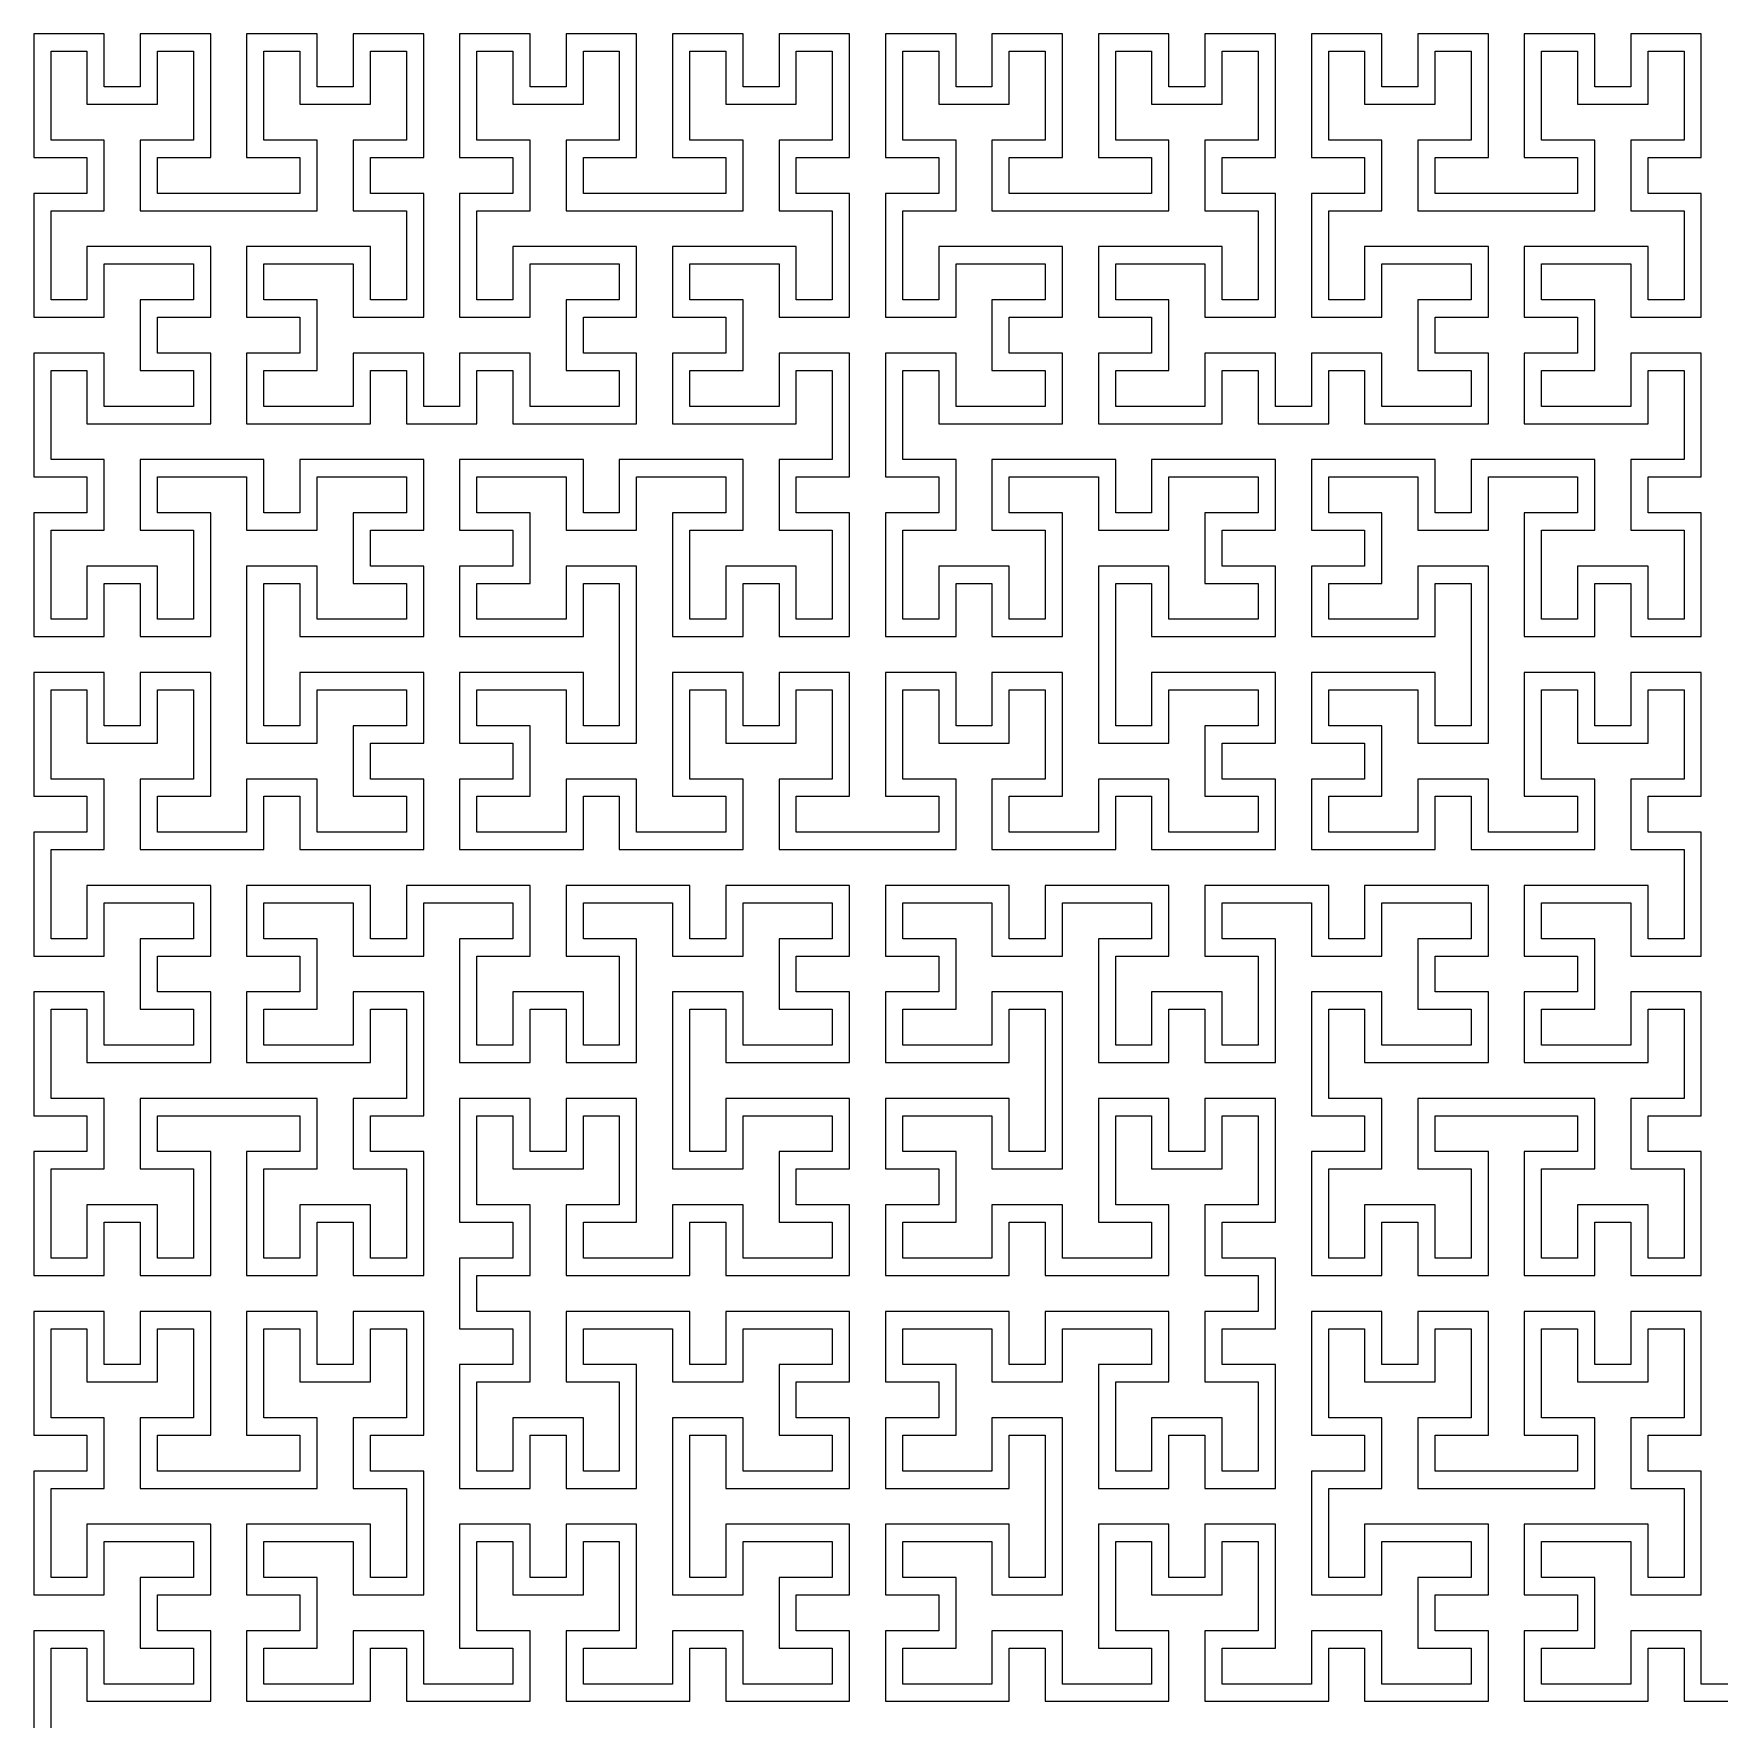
# Model space of a CAD drawing. Extents: x 0.5 to 99.5, y 0.5 to 99.5.
# Drawn here: x 0.53 to 50, y 50 to 99.47 of the extents above; entities that cross this region are included whole.
import ezdxf

# ---------------------------------------------------------------- set-up
doc = ezdxf.new("R2010")
doc.units = 0
doc.header["$MEASUREMENT"] = 0
doc.layers.add('PEC', color=7, linetype='Continuous')

msp = doc.modelspace()

# ---------------------------------------------------------------- linework, layer by layer
at = {"layer": 'PEC', "elevation": 0.035}
for points in [[(50.5273, 51.0352), (49.4727, 51.0352), (49.4727, 52.5977), (47.4023, 52.5977), (47.4023, 51.0352), (44.7852, 51.0352), (44.7852, 52.0898), (46.3477, 52.0898), (46.3477, 54.1602), (44.7852, 54.1602), (44.7852, 55.2148), (47.4023, 55.2148), (47.4023, 53.6523), (49.4727, 53.6523), (49.4727, 57.2852), (47.9102, 57.2852), (47.9102, 58.3398), (49.4727, 58.3398), (49.4727, 61.9727), (47.4023, 61.9727), (47.4023, 60.4102), (46.3477, 60.4102), (46.3477, 61.9727), (44.2773, 61.9727), (44.2773, 58.3398), (45.8398, 58.3398), (45.8398, 57.2852), (41.6602, 57.2852), (41.6602, 58.3398), (43.2227, 58.3398), (43.2227, 61.9727), (41.1523, 61.9727), (41.1523, 60.4102), (40.0977, 60.4102), (40.0977, 61.9727), (38.0273, 61.9727), (38.0273, 58.3398), (39.5898, 58.3398), (39.5898, 57.2852), (38.0273, 57.2852), (38.0273, 53.6523), (40.0977, 53.6523), (40.0977, 55.2148), (42.7148, 55.2148), (42.7148, 54.1602), (41.1523, 54.1602), (41.1523, 52.0898), (42.7148, 52.0898), (42.7148, 51.0352), (40.0977, 51.0352), (40.0977, 52.5977), (38.0273, 52.5977), (38.0273, 51.0352), (35.4102, 51.0352), (35.4102, 52.0898), (36.9727, 52.0898), (36.9727, 55.7227), (34.9023, 55.7227), (34.9023, 54.1602), (33.8477, 54.1602), (33.8477, 55.7227), (31.7772, 55.7227), (31.7772, 52.0898), (33.3398, 52.0898), (33.3398, 51.0352), (30.7228, 51.0352), (30.7228, 52.5977), (28.6522, 52.5977), (28.6522, 51.0352), (26.0353, 51.0352), (26.0353, 52.0898), (27.5978, 52.0898), (27.5978, 54.1602), (26.0353, 54.1602), (26.0353, 55.2148), (28.6522, 55.2148), (28.6522, 53.6523), (30.7228, 53.6523), (30.7228, 58.8477), (28.6522, 58.8477), (28.6522, 57.2852), (26.0353, 57.2852), (26.0353, 58.3398), (27.5978, 58.3398), (27.5978, 60.4102), (26.0353, 60.4102), (26.0353, 61.4648), (28.6522, 61.4648), (28.6522, 59.9023), (30.7228, 59.9023), (30.7228, 61.4648), (33.3398, 61.4648), (33.3398, 60.4102), (31.7772, 60.4102), (31.7772, 56.7773), (33.8477, 56.7773), (33.8477, 58.3398), (34.9023, 58.3398), (34.9023, 56.7773), (36.9727, 56.7773), (36.9727, 60.4102), (35.4102, 60.4102), (35.4102, 61.4648), (36.9727, 61.4648), (36.9727, 63.5352), (35.4102, 63.5352), (35.4102, 64.5897), (36.9727, 64.5897), (36.9727, 68.2228), (34.9023, 68.2228), (34.9023, 66.6603), (33.8477, 66.6603), (33.8477, 68.2228), (31.7772, 68.2228), (31.7772, 64.5897), (33.3398, 64.5897), (33.3398, 63.5352), (30.7228, 63.5352), (30.7228, 65.0978), (28.6522, 65.0978), (28.6522, 63.5352), (26.0353, 63.5352), (26.0353, 64.5897), (27.5978, 64.5897), (27.5978, 66.6603), (26.0353, 66.6603), (26.0353, 67.7147), (28.6522, 67.7147), (28.6522, 66.1522), (30.7228, 66.1522), (30.7228, 71.3478), (28.6522, 71.3478), (28.6522, 69.7853), (26.0353, 69.7853), (26.0353, 70.8397), (27.5978, 70.8397), (27.5978, 72.9103), (26.0353, 72.9103), (26.0353, 73.9647), (28.6522, 73.9647), (28.6522, 72.4022), (30.7228, 72.4022), (30.7228, 73.9647), (33.3398, 73.9647), (33.3398, 72.9103), (31.7772, 72.9103), (31.7772, 69.2772), (33.8477, 69.2772), (33.8477, 70.8397), (34.9023, 70.8397), (34.9023, 69.2772), (36.9727, 69.2772), (36.9727, 72.9103), (35.4102, 72.9103), (35.4102, 73.9647), (38.0273, 73.9647), (38.0273, 72.4022), (40.0977, 72.4022), (40.0977, 73.9647), (42.7148, 73.9647), (42.7148, 72.9103), (41.1523, 72.9103), (41.1523, 70.8397), (42.7148, 70.8397), (42.7148, 69.7853), (40.0977, 69.7853), (40.0977, 71.3478), (38.0273, 71.3478), (38.0273, 67.7147), (39.5898, 67.7147), (39.5898, 66.6603), (38.0273, 66.6603), (38.0273, 63.0273), (40.0977, 63.0273), (40.0977, 64.5897), (41.1523, 64.5897), (41.1523, 63.0273), (43.2227, 63.0273), (43.2227, 66.6603), (41.6602, 66.6603), (41.6602, 67.7147), (45.8398, 67.7147), (45.8398, 66.6603), (44.2773, 66.6603), (44.2773, 63.0273), (46.3477, 63.0273), (46.3477, 64.5897), (47.4023, 64.5897), (47.4023, 63.0273), (49.4727, 63.0273), (49.4727, 66.6603), (47.9102, 66.6603), (47.9102, 67.7147), (49.4727, 67.7147), (49.4727, 71.3478), (47.4023, 71.3478), (47.4023, 69.7853), (44.7852, 69.7853), (44.7852, 70.8397), (46.3477, 70.8397), (46.3477, 72.9103), (44.7852, 72.9103), (44.7852, 73.9647), (47.4023, 73.9647), (47.4023, 72.4022), (49.4727, 72.4022), (49.4727, 76.0353), (47.9102, 76.0353), (47.9102, 77.0897), (49.4727, 77.0897), (49.4727, 80.7228), (47.4023, 80.7228), (47.4023, 79.1603), (46.3477, 79.1603), (46.3477, 80.7228), (44.2773, 80.7228), (44.2773, 77.0897), (45.8398, 77.0897), (45.8398, 76.0353), (43.2227, 76.0353), (43.2227, 77.5978), (41.1523, 77.5978), (41.1523, 76.0353), (38.5352, 76.0353), (38.5352, 77.0897), (40.0977, 77.0897), (40.0977, 79.1603), (38.5352, 79.1603), (38.5352, 80.2147), (41.1523, 80.2147), (41.1523, 78.6522), (43.2227, 78.6522), (43.2227, 83.8478), (41.1523, 83.8478), (41.1523, 82.2853), (38.5352, 82.2853), (38.5352, 83.3397), (40.0977, 83.3397), (40.0977, 85.4103), (38.5352, 85.4103), (38.5352, 86.4647), (41.1523, 86.4647), (41.1523, 84.9022), (43.2227, 84.9022), (43.2227, 86.4647), (45.8398, 86.4647), (45.8398, 85.4103), (44.2773, 85.4103), (44.2773, 81.7772), (46.3477, 81.7772), (46.3477, 83.3397), (47.4023, 83.3397), (47.4023, 81.7772), (49.4727, 81.7772), (49.4727, 85.4103), (47.9102, 85.4103), (47.9102, 86.4647), (49.4727, 86.4647), (49.4727, 90.0978), (47.4023, 90.0978), (47.4023, 88.5353), (44.7852, 88.5353), (44.7852, 89.5897), (46.3477, 89.5897), (46.3477, 91.6603), (44.7852, 91.6603), (44.7852, 92.7147), (47.4023, 92.7147), (47.4023, 91.1522), (49.4727, 91.1522), (49.4727, 94.7853), (47.9102, 94.7853), (47.9102, 95.8397), (49.4727, 95.8397), (49.4727, 99.4728), (47.4023, 99.4728), (47.4023, 97.9103), (46.3477, 97.9103), (46.3477, 99.4728), (44.2773, 99.4728), (44.2773, 95.8397), (45.8398, 95.8397), (45.8398, 94.7853), (41.6602, 94.7853), (41.6602, 95.8397), (43.2227, 95.8397), (43.2227, 99.4728), (41.1523, 99.4728), (41.1523, 97.9103), (40.0977, 97.9103), (40.0977, 99.4728), (38.0273, 99.4728), (38.0273, 95.8397), (39.5898, 95.8397), (39.5898, 94.7853), (38.0273, 94.7853), (38.0273, 91.1522), (40.0977, 91.1522), (40.0977, 92.7147), (42.7148, 92.7147), (42.7148, 91.6603), (41.1523, 91.6603), (41.1523, 89.5897), (42.7148, 89.5897), (42.7148, 88.5353), (40.0977, 88.5353), (40.0977, 90.0978), (38.0273, 90.0978), (38.0273, 88.5353), (36.9727, 88.5353), (36.9727, 90.0978), (34.9023, 90.0978), (34.9023, 88.5353), (32.2852, 88.5353), (32.2852, 89.5897), (33.8477, 89.5897), (33.8477, 91.6603), (32.2852, 91.6603), (32.2852, 92.7147), (34.9023, 92.7147), (34.9023, 91.1522), (36.9727, 91.1522), (36.9727, 94.7853), (35.4102, 94.7853), (35.4102, 95.8397), (36.9727, 95.8397), (36.9727, 99.4728), (34.9023, 99.4728), (34.9023, 97.9103), (33.8477, 97.9103), (33.8477, 99.4728), (31.7772, 99.4728), (31.7772, 95.8397), (33.3398, 95.8397), (33.3398, 94.7853), (29.1603, 94.7853), (29.1603, 95.8397), (30.7228, 95.8397), (30.7228, 99.4728), (28.6522, 99.4728), (28.6522, 97.9103), (27.5978, 97.9103), (27.5978, 99.4728), (25.5272, 99.4728), (25.5272, 95.8397), (27.0897, 95.8397), (27.0897, 94.7853), (25.5272, 94.7853), (25.5272, 91.1522), (27.5978, 91.1522), (27.5978, 92.7147), (30.2147, 92.7147), (30.2147, 91.6603), (28.6522, 91.6603), (28.6522, 89.5897), (30.2147, 89.5897), (30.2147, 88.5353), (27.5978, 88.5353), (27.5978, 90.0978), (25.5272, 90.0978), (25.5272, 86.4647), (27.0897, 86.4647), (27.0897, 85.4103), (25.5272, 85.4103), (25.5272, 81.7772), (27.5978, 81.7772), (27.5978, 83.3397), (28.6522, 83.3397), (28.6522, 81.7772), (30.7228, 81.7772), (30.7228, 85.4103), (29.1603, 85.4103), (29.1603, 86.4647), (31.7772, 86.4647), (31.7772, 84.9022), (33.8477, 84.9022), (33.8477, 86.4647), (36.4648, 86.4647), (36.4648, 85.4103), (34.9023, 85.4103), (34.9023, 83.3397), (36.4648, 83.3397), (36.4648, 82.2853), (33.8477, 82.2853), (33.8477, 83.8478), (31.7772, 83.8478), (31.7772, 78.6522), (33.8477, 78.6522), (33.8477, 80.2147), (36.4648, 80.2147), (36.4648, 79.1603), (34.9023, 79.1603), (34.9023, 77.0897), (36.4648, 77.0897), (36.4648, 76.0353), (33.8477, 76.0353), (33.8477, 77.5978), (31.7772, 77.5978), (31.7772, 76.0353), (29.1603, 76.0353), (29.1603, 77.0897), (30.7228, 77.0897), (30.7228, 80.7228), (28.6522, 80.7228), (28.6522, 79.1603), (27.5978, 79.1603), (27.5978, 80.7228), (25.5272, 80.7228), (25.5272, 77.0897), (27.0897, 77.0897), (27.0897, 76.0353), (22.9103, 76.0353), (22.9103, 77.0897), (24.4728, 77.0897), (24.4728, 80.7228), (22.4022, 80.7228), (22.4022, 79.1603), (21.3478, 79.1603), (21.3478, 80.7228), (19.2772, 80.7228), (19.2772, 77.0897), (20.8397, 77.0897), (20.8397, 76.0353), (18.2228, 76.0353), (18.2228, 77.5978), (16.1522, 77.5978), (16.1522, 76.0353), (13.5352, 76.0353), (13.5352, 77.0897), (15.0977, 77.0897), (15.0977, 79.1603), (13.5352, 79.1603), (13.5352, 80.2147), (16.1522, 80.2147), (16.1522, 78.6522), (18.2228, 78.6522), (18.2228, 83.8478), (16.1522, 83.8478), (16.1522, 82.2853), (13.5352, 82.2853), (13.5352, 83.3397), (15.0977, 83.3397), (15.0977, 85.4103), (13.5352, 85.4103), (13.5352, 86.4647), (16.1522, 86.4647), (16.1522, 84.9022), (18.2228, 84.9022), (18.2228, 86.4647), (20.8397, 86.4647), (20.8397, 85.4103), (19.2772, 85.4103), (19.2772, 81.7772), (21.3478, 81.7772), (21.3478, 83.3397), (22.4022, 83.3397), (22.4022, 81.7772), (24.4728, 81.7772), (24.4728, 85.4103), (22.9103, 85.4103), (22.9103, 86.4647), (24.4728, 86.4647), (24.4728, 90.0978), (22.4022, 90.0978), (22.4022, 88.5353), (19.7853, 88.5353), (19.7853, 89.5897), (21.3478, 89.5897), (21.3478, 91.6603), (19.7853, 91.6603), (19.7853, 92.7147), (22.4022, 92.7147), (22.4022, 91.1522), (24.4728, 91.1522), (24.4728, 94.7853), (22.9103, 94.7853), (22.9103, 95.8397), (24.4728, 95.8397), (24.4728, 99.4728), (22.4022, 99.4728), (22.4022, 97.9103), (21.3478, 97.9103), (21.3478, 99.4728), (19.2772, 99.4728), (19.2772, 95.8397), (20.8397, 95.8397), (20.8397, 94.7853), (16.6603, 94.7853), (16.6603, 95.8397), (18.2228, 95.8397), (18.2228, 99.4728), (16.1522, 99.4728), (16.1522, 97.9103), (15.0977, 97.9103), (15.0977, 99.4728), (13.0273, 99.4728), (13.0273, 95.8397), (14.5898, 95.8397), (14.5898, 94.7853), (13.0273, 94.7853), (13.0273, 91.1522), (15.0977, 91.1522), (15.0977, 92.7147), (17.7147, 92.7147), (17.7147, 91.6603), (16.1522, 91.6603), (16.1522, 89.5897), (17.7147, 89.5897), (17.7147, 88.5353), (15.0977, 88.5353), (15.0977, 90.0978), (13.0273, 90.0978), (13.0273, 88.5353), (11.9727, 88.5353), (11.9727, 90.0978), (9.9023, 90.0978), (9.9023, 88.5353), (7.2852, 88.5353), (7.2852, 89.5897), (8.8477, 89.5897), (8.8477, 91.6603), (7.2852, 91.6603), (7.2852, 92.7147), (9.9023, 92.7147), (9.9023, 91.1522), (11.9727, 91.1522), (11.9727, 94.7853), (10.4102, 94.7853), (10.4102, 95.8397), (11.9727, 95.8397), (11.9727, 99.4728), (9.9023, 99.4728), (9.9023, 97.9103), (8.8477, 97.9103), (8.8477, 99.4728), (6.7773, 99.4728), (6.7773, 95.8397), (8.3398, 95.8397), (8.3398, 94.7853), (4.1602, 94.7853), (4.1602, 95.8397), (5.7227, 95.8397), (5.7227, 99.4728), (3.6522, 99.4728), (3.6522, 97.9103), (2.5978, 97.9103), (2.5978, 99.4728), (0.5272, 99.4728), (0.5272, 95.8397), (2.0897, 95.8397), (2.0897, 94.7853), (0.5272, 94.7853), (0.5272, 91.1522), (2.5978, 91.1522), (2.5978, 92.7147), (5.2148, 92.7147), (5.2148, 91.6603), (3.6522, 91.6603), (3.6522, 89.5897), (5.2148, 89.5897), (5.2148, 88.5353), (2.5978, 88.5353), (2.5978, 90.0978), (0.5272, 90.0978), (0.5272, 86.4647), (2.0897, 86.4647), (2.0897, 85.4103), (0.5272, 85.4103), (0.5272, 81.7772), (2.5978, 81.7772), (2.5978, 83.3397), (3.6522, 83.3397), (3.6522, 81.7772), (5.7227, 81.7772), (5.7227, 85.4103), (4.1602, 85.4103), (4.1602, 86.4647), (6.7773, 86.4647), (6.7773, 84.9022), (8.8477, 84.9022), (8.8477, 86.4647), (11.4648, 86.4647), (11.4648, 85.4103), (9.9023, 85.4103), (9.9023, 83.3397), (11.4648, 83.3397), (11.4648, 82.2853), (8.8477, 82.2853), (8.8477, 83.8478), (6.7773, 83.8478), (6.7773, 78.6522), (8.8477, 78.6522), (8.8477, 80.2147), (11.4648, 80.2147), (11.4648, 79.1603), (9.9023, 79.1603), (9.9023, 77.0897), (11.4648, 77.0897), (11.4648, 76.0353), (8.8477, 76.0353), (8.8477, 77.5978), (6.7773, 77.5978), (6.7773, 76.0353), (4.1602, 76.0353), (4.1602, 77.0897), (5.7227, 77.0897), (5.7227, 80.7228), (3.6522, 80.7228), (3.6522, 79.1603), (2.5978, 79.1603), (2.5978, 80.7228), (0.5272, 80.7228), (0.5272, 77.0897), (2.0897, 77.0897), (2.0897, 76.0353), (0.5272, 76.0353), (0.5272, 72.4022), (2.5978, 72.4022), (2.5978, 73.9647), (5.2148, 73.9647), (5.2148, 72.9103), (3.6522, 72.9103), (3.6522, 70.8397), (5.2148, 70.8397), (5.2148, 69.7853), (2.5978, 69.7853), (2.5978, 71.3478), (0.5272, 71.3478), (0.5272, 67.7147), (2.0897, 67.7147), (2.0897, 66.6603), (0.5272, 66.6603), (0.5272, 63.0273), (2.5978, 63.0273), (2.5978, 64.5897), (3.6522, 64.5897), (3.6522, 63.0273), (5.7227, 63.0273), (5.7227, 66.6603), (4.1602, 66.6603), (4.1602, 67.7147), (8.3398, 67.7147), (8.3398, 66.6603), (6.7773, 66.6603), (6.7773, 63.0273), (8.8477, 63.0273), (8.8477, 64.5897), (9.9023, 64.5897), (9.9023, 63.0273), (11.9727, 63.0273), (11.9727, 66.6603), (10.4102, 66.6603), (10.4102, 67.7147), (11.9727, 67.7147), (11.9727, 71.3478), (9.9023, 71.3478), (9.9023, 69.7853), (7.2852, 69.7853), (7.2852, 70.8397), (8.8477, 70.8397), (8.8477, 72.9103), (7.2852, 72.9103), (7.2852, 73.9647), (9.9023, 73.9647), (9.9023, 72.4022), (11.9727, 72.4022), (11.9727, 73.9647), (14.5898, 73.9647), (14.5898, 72.9103), (13.0273, 72.9103), (13.0273, 69.2772), (15.0977, 69.2772), (15.0977, 70.8397), (16.1522, 70.8397), (16.1522, 69.2772), (18.2228, 69.2772), (18.2228, 72.9103), (16.6603, 72.9103), (16.6603, 73.9647), (19.2772, 73.9647), (19.2772, 72.4022), (21.3478, 72.4022), (21.3478, 73.9647), (23.9647, 73.9647), (23.9647, 72.9103), (22.4022, 72.9103), (22.4022, 70.8397), (23.9647, 70.8397), (23.9647, 69.7853), (21.3478, 69.7853), (21.3478, 71.3478), (19.2772, 71.3478), (19.2772, 66.1522), (21.3478, 66.1522), (21.3478, 67.7147), (23.9647, 67.7147), (23.9647, 66.6603), (22.4022, 66.6603), (22.4022, 64.5897), (23.9647, 64.5897), (23.9647, 63.5352), (21.3478, 63.5352), (21.3478, 65.0978), (19.2772, 65.0978), (19.2772, 63.5352), (16.6603, 63.5352), (16.6603, 64.5897), (18.2228, 64.5897), (18.2228, 68.2228), (16.1522, 68.2228), (16.1522, 66.6603), (15.0977, 66.6603), (15.0977, 68.2228), (13.0273, 68.2228), (13.0273, 64.5897), (14.5898, 64.5897), (14.5898, 63.5352), (13.0273, 63.5352), (13.0273, 61.4648), (14.5898, 61.4648), (14.5898, 60.4102), (13.0273, 60.4102), (13.0273, 56.7773), (15.0977, 56.7773), (15.0977, 58.3398), (16.1522, 58.3398), (16.1522, 56.7773), (18.2228, 56.7773), (18.2228, 60.4102), (16.6603, 60.4102), (16.6603, 61.4648), (19.2772, 61.4648), (19.2772, 59.9023), (21.3478, 59.9023), (21.3478, 61.4648), (23.9647, 61.4648), (23.9647, 60.4102), (22.4022, 60.4102), (22.4022, 58.3398), (23.9647, 58.3398), (23.9647, 57.2852), (21.3478, 57.2852), (21.3478, 58.8477), (19.2772, 58.8477), (19.2772, 53.6523), (21.3478, 53.6523), (21.3478, 55.2148), (23.9647, 55.2148), (23.9647, 54.1602), (22.4022, 54.1602), (22.4022, 52.0898), (23.9647, 52.0898), (23.9647, 51.0352), (21.3478, 51.0352), (21.3478, 52.5977), (19.2772, 52.5977), (19.2772, 51.0352), (16.6603, 51.0352), (16.6603, 52.0898), (18.2228, 52.0898), (18.2228, 55.7227), (16.1522, 55.7227), (16.1522, 54.1602), (15.0977, 54.1602), (15.0977, 55.7227), (13.0273, 55.7227), (13.0273, 52.0898), (14.5898, 52.0898), (14.5898, 51.0352), (11.9727, 51.0352), (11.9727, 52.5977), (9.9023, 52.5977), (9.9023, 51.0352), (7.2852, 51.0352), (7.2852, 52.0898), (8.8477, 52.0898), (8.8477, 54.1602), (7.2852, 54.1602), (7.2852, 55.2148), (9.9023, 55.2148), (9.9023, 53.6523), (11.9727, 53.6523), (11.9727, 57.2852), (10.4102, 57.2852), (10.4102, 58.3398), (11.9727, 58.3398), (11.9727, 61.9727), (9.9023, 61.9727), (9.9023, 60.4102), (8.8477, 60.4102), (8.8477, 61.9727), (6.7773, 61.9727), (6.7773, 58.3398), (8.3398, 58.3398), (8.3398, 57.2852), (4.1602, 57.2852), (4.1602, 58.3398), (5.7227, 58.3398), (5.7227, 61.9727), (3.6522, 61.9727), (3.6522, 60.4102), (2.5978, 60.4102), (2.5978, 61.9727), (0.5272, 61.9727), (0.5272, 58.3398), (2.0897, 58.3398), (2.0897, 57.2852), (0.5272, 57.2852), (0.5272, 53.6523), (2.5978, 53.6523), (2.5978, 55.2148), (5.2148, 55.2148), (5.2148, 54.1602), (3.6522, 54.1602), (3.6522, 52.0898), (5.2148, 52.0898), (5.2148, 51.0352), (2.5978, 51.0352), (2.5978, 52.5977), (0.5272, 52.5977), (0.5272, 48.9648)], [(1.0353, 49.4727), (1.0353, 52.0898), (2.0897, 52.0898), (2.0897, 50.5273), (5.7227, 50.5273), (5.7227, 52.5977), (4.1602, 52.5977), (4.1602, 53.6523), (5.7227, 53.6523), (5.7227, 55.7227), (2.0897, 55.7227), (2.0897, 54.1602), (1.0353, 54.1602), (1.0353, 56.7773), (2.5978, 56.7773), (2.5978, 58.8477), (1.0353, 58.8477), (1.0353, 61.4648), (2.0897, 61.4648), (2.0897, 59.9023), (4.1602, 59.9023), (4.1602, 61.4648), (5.2148, 61.4648), (5.2148, 58.8477), (3.6522, 58.8477), (3.6522, 56.7773), (8.8477, 56.7773), (8.8477, 58.8477), (7.2852, 58.8477), (7.2852, 61.4648), (8.3398, 61.4648), (8.3398, 59.9023), (10.4102, 59.9023), (10.4102, 61.4648), (11.4648, 61.4648), (11.4648, 58.8477), (9.9023, 58.8477), (9.9023, 56.7773), (11.4648, 56.7773), (11.4648, 54.1602), (10.4102, 54.1602), (10.4102, 55.7227), (6.7773, 55.7227), (6.7773, 53.6523), (8.3398, 53.6523), (8.3398, 52.5977), (6.7773, 52.5977), (6.7773, 50.5273), (10.4102, 50.5273), (10.4102, 52.0898), (11.4648, 52.0898), (11.4648, 50.5273), (15.0977, 50.5273), (15.0977, 52.5977), (13.5352, 52.5977), (13.5352, 55.2148), (14.5898, 55.2148), (14.5898, 53.6523), (16.6603, 53.6523), (16.6603, 55.2148), (17.7147, 55.2148), (17.7147, 52.5977), (16.1522, 52.5977), (16.1522, 50.5273), (19.7853, 50.5273), (19.7853, 52.0898), (20.8397, 52.0898), (20.8397, 50.5273), (24.4728, 50.5273), (24.4728, 52.5977), (22.9103, 52.5977), (22.9103, 53.6523), (24.4728, 53.6523), (24.4728, 55.7227), (20.8397, 55.7227), (20.8397, 54.1602), (19.7853, 54.1602), (19.7853, 58.3398), (20.8397, 58.3398), (20.8397, 56.7773), (24.4728, 56.7773), (24.4728, 58.8477), (22.9103, 58.8477), (22.9103, 59.9023), (24.4728, 59.9023), (24.4728, 61.9727), (20.8397, 61.9727), (20.8397, 60.4102), (19.7853, 60.4102), (19.7853, 61.9727), (16.1522, 61.9727), (16.1522, 59.9023), (17.7147, 59.9023), (17.7147, 57.2852), (16.6603, 57.2852), (16.6603, 58.8477), (14.5898, 58.8477), (14.5898, 57.2852), (13.5352, 57.2852), (13.5352, 59.9023), (15.0977, 59.9023), (15.0977, 61.9727), (13.5352, 61.9727), (13.5352, 63.0273), (15.0977, 63.0273), (15.0977, 65.0978), (13.5352, 65.0978), (13.5352, 67.7147), (14.5898, 67.7147), (14.5898, 66.1522), (16.6603, 66.1522), (16.6603, 67.7147), (17.7147, 67.7147), (17.7147, 65.0978), (16.1522, 65.0978), (16.1522, 63.0273), (19.7853, 63.0273), (19.7853, 64.5897), (20.8397, 64.5897), (20.8397, 63.0273), (24.4728, 63.0273), (24.4728, 65.0978), (22.9103, 65.0978), (22.9103, 66.1522), (24.4728, 66.1522), (24.4728, 68.2228), (20.8397, 68.2228), (20.8397, 66.6603), (19.7853, 66.6603), (19.7853, 70.8397), (20.8397, 70.8397), (20.8397, 69.2772), (24.4728, 69.2772), (24.4728, 71.3478), (22.9103, 71.3478), (22.9103, 72.4022), (24.4728, 72.4022), (24.4728, 74.4728), (20.8397, 74.4728), (20.8397, 72.9103), (19.7853, 72.9103), (19.7853, 74.4728), (16.1522, 74.4728), (16.1522, 72.4022), (17.7147, 72.4022), (17.7147, 69.7853), (16.6603, 69.7853), (16.6603, 71.3478), (14.5898, 71.3478), (14.5898, 69.7853), (13.5352, 69.7853), (13.5352, 72.4022), (15.0977, 72.4022), (15.0977, 74.4728), (11.4648, 74.4728), (11.4648, 72.9103), (10.4102, 72.9103), (10.4102, 74.4728), (6.7773, 74.4728), (6.7773, 72.4022), (8.3398, 72.4022), (8.3398, 71.3478), (6.7773, 71.3478), (6.7773, 69.2772), (10.4102, 69.2772), (10.4102, 70.8397), (11.4648, 70.8397), (11.4648, 68.2228), (9.9023, 68.2228), (9.9023, 66.1522), (11.4648, 66.1522), (11.4648, 63.5352), (10.4102, 63.5352), (10.4102, 65.0978), (8.3398, 65.0978), (8.3398, 63.5352), (7.2852, 63.5352), (7.2852, 66.1522), (8.8477, 66.1522), (8.8477, 68.2228), (3.6522, 68.2228), (3.6522, 66.1522), (5.2148, 66.1522), (5.2148, 63.5352), (4.1602, 63.5352), (4.1602, 65.0978), (2.0897, 65.0978), (2.0897, 63.5352), (1.0353, 63.5352), (1.0353, 66.1522), (2.5978, 66.1522), (2.5978, 68.2228), (1.0353, 68.2228), (1.0353, 70.8397), (2.0897, 70.8397), (2.0897, 69.2772), (5.7227, 69.2772), (5.7227, 71.3478), (4.1602, 71.3478), (4.1602, 72.4022), (5.7227, 72.4022), (5.7227, 74.4728), (2.0897, 74.4728), (2.0897, 72.9103), (1.0353, 72.9103), (1.0353, 75.5272), (2.5978, 75.5272), (2.5978, 77.5978), (1.0353, 77.5978), (1.0353, 80.2147), (2.0897, 80.2147), (2.0897, 78.6522), (4.1602, 78.6522), (4.1602, 80.2147), (5.2148, 80.2147), (5.2148, 77.5978), (3.6522, 77.5978), (3.6522, 75.5272), (7.2852, 75.5272), (7.2852, 77.0897), (8.3398, 77.0897), (8.3398, 75.5272), (11.9727, 75.5272), (11.9727, 77.5978), (10.4102, 77.5978), (10.4102, 78.6522), (11.9727, 78.6522), (11.9727, 80.7228), (8.3398, 80.7228), (8.3398, 79.1603), (7.2852, 79.1603), (7.2852, 83.3397), (8.3398, 83.3397), (8.3398, 81.7772), (11.9727, 81.7772), (11.9727, 83.8478), (10.4102, 83.8478), (10.4102, 84.9022), (11.9727, 84.9022), (11.9727, 86.9728), (8.3398, 86.9728), (8.3398, 85.4103), (7.2852, 85.4103), (7.2852, 86.9728), (3.6522, 86.9728), (3.6522, 84.9022), (5.2148, 84.9022), (5.2148, 82.2853), (4.1602, 82.2853), (4.1602, 83.8478), (2.0897, 83.8478), (2.0897, 82.2853), (1.0353, 82.2853), (1.0353, 84.9022), (2.5978, 84.9022), (2.5978, 86.9728), (1.0353, 86.9728), (1.0353, 89.5897), (2.0897, 89.5897), (2.0897, 88.0272), (5.7227, 88.0272), (5.7227, 90.0978), (4.1602, 90.0978), (4.1602, 91.1522), (5.7227, 91.1522), (5.7227, 93.2228), (2.0897, 93.2228), (2.0897, 91.6603), (1.0353, 91.6603), (1.0353, 94.2772), (2.5978, 94.2772), (2.5978, 96.3478), (1.0353, 96.3478), (1.0353, 98.9647), (2.0897, 98.9647), (2.0897, 97.4022), (4.1602, 97.4022), (4.1602, 98.9647), (5.2148, 98.9647), (5.2148, 96.3478), (3.6522, 96.3478), (3.6522, 94.2772), (8.8477, 94.2772), (8.8477, 96.3478), (7.2852, 96.3478), (7.2852, 98.9647), (8.3398, 98.9647), (8.3398, 97.4022), (10.4102, 97.4022), (10.4102, 98.9647), (11.4648, 98.9647), (11.4648, 96.3478), (9.9023, 96.3478), (9.9023, 94.2772), (11.4648, 94.2772), (11.4648, 91.6603), (10.4102, 91.6603), (10.4102, 93.2228), (6.7773, 93.2228), (6.7773, 91.1522), (8.3398, 91.1522), (8.3398, 90.0978), (6.7773, 90.0978), (6.7773, 88.0272), (10.4102, 88.0272), (10.4102, 89.5897), (11.4648, 89.5897), (11.4648, 88.0272), (13.5352, 88.0272), (13.5352, 89.5897), (14.5898, 89.5897), (14.5898, 88.0272), (18.2228, 88.0272), (18.2228, 90.0978), (16.6603, 90.0978), (16.6603, 91.1522), (18.2228, 91.1522), (18.2228, 93.2228), (14.5898, 93.2228), (14.5898, 91.6603), (13.5352, 91.6603), (13.5352, 94.2772), (15.0977, 94.2772), (15.0977, 96.3478), (13.5352, 96.3478), (13.5352, 98.9647), (14.5898, 98.9647), (14.5898, 97.4022), (16.6603, 97.4022), (16.6603, 98.9647), (17.7147, 98.9647), (17.7147, 96.3478), (16.1522, 96.3478), (16.1522, 94.2772), (21.3478, 94.2772), (21.3478, 96.3478), (19.7853, 96.3478), (19.7853, 98.9647), (20.8397, 98.9647), (20.8397, 97.4022), (22.9103, 97.4022), (22.9103, 98.9647), (23.9647, 98.9647), (23.9647, 96.3478), (22.4022, 96.3478), (22.4022, 94.2772), (23.9647, 94.2772), (23.9647, 91.6603), (22.9103, 91.6603), (22.9103, 93.2228), (19.2772, 93.2228), (19.2772, 91.1522), (20.8397, 91.1522), (20.8397, 90.0978), (19.2772, 90.0978), (19.2772, 88.0272), (22.9103, 88.0272), (22.9103, 89.5897), (23.9647, 89.5897), (23.9647, 86.9728), (22.4022, 86.9728), (22.4022, 84.9022), (23.9647, 84.9022), (23.9647, 82.2853), (22.9103, 82.2853), (22.9103, 83.8478), (20.8397, 83.8478), (20.8397, 82.2853), (19.7853, 82.2853), (19.7853, 84.9022), (21.3478, 84.9022), (21.3478, 86.9728), (17.7147, 86.9728), (17.7147, 85.4103), (16.6603, 85.4103), (16.6603, 86.9728), (13.0273, 86.9728), (13.0273, 84.9022), (14.5898, 84.9022), (14.5898, 83.8478), (13.0273, 83.8478), (13.0273, 81.7772), (16.6603, 81.7772), (16.6603, 83.3397), (17.7147, 83.3397), (17.7147, 79.1603), (16.6603, 79.1603), (16.6603, 80.7228), (13.0273, 80.7228), (13.0273, 78.6522), (14.5898, 78.6522), (14.5898, 77.5978), (13.0273, 77.5978), (13.0273, 75.5272), (16.6603, 75.5272), (16.6603, 77.0897), (17.7147, 77.0897), (17.7147, 75.5272), (21.3478, 75.5272), (21.3478, 77.5978), (19.7853, 77.5978), (19.7853, 80.2147), (20.8397, 80.2147), (20.8397, 78.6522), (22.9103, 78.6522), (22.9103, 80.2147), (23.9647, 80.2147), (23.9647, 77.5978), (22.4022, 77.5978), (22.4022, 75.5272), (27.5978, 75.5272), (27.5978, 77.5978), (26.0353, 77.5978), (26.0353, 80.2147), (27.0897, 80.2147), (27.0897, 78.6522), (29.1603, 78.6522), (29.1603, 80.2147), (30.2147, 80.2147), (30.2147, 77.5978), (28.6522, 77.5978), (28.6522, 75.5272), (32.2852, 75.5272), (32.2852, 77.0897), (33.3398, 77.0897), (33.3398, 75.5272), (36.9727, 75.5272), (36.9727, 77.5978), (35.4102, 77.5978), (35.4102, 78.6522), (36.9727, 78.6522), (36.9727, 80.7228), (33.3398, 80.7228), (33.3398, 79.1603), (32.2852, 79.1603), (32.2852, 83.3397), (33.3398, 83.3397), (33.3398, 81.7772), (36.9727, 81.7772), (36.9727, 83.8478), (35.4102, 83.8478), (35.4102, 84.9022), (36.9727, 84.9022), (36.9727, 86.9728), (33.3398, 86.9728), (33.3398, 85.4103), (32.2852, 85.4103), (32.2852, 86.9728), (28.6522, 86.9728), (28.6522, 84.9022), (30.2147, 84.9022), (30.2147, 82.2853), (29.1603, 82.2853), (29.1603, 83.8478), (27.0897, 83.8478), (27.0897, 82.2853), (26.0353, 82.2853), (26.0353, 84.9022), (27.5978, 84.9022), (27.5978, 86.9728), (26.0353, 86.9728), (26.0353, 89.5897), (27.0897, 89.5897), (27.0897, 88.0272), (30.7228, 88.0272), (30.7228, 90.0978), (29.1603, 90.0978), (29.1603, 91.1522), (30.7228, 91.1522), (30.7228, 93.2228), (27.0897, 93.2228), (27.0897, 91.6603), (26.0353, 91.6603), (26.0353, 94.2772), (27.5978, 94.2772), (27.5978, 96.3478), (26.0353, 96.3478), (26.0353, 98.9647), (27.0897, 98.9647), (27.0897, 97.4022), (29.1603, 97.4022), (29.1603, 98.9647), (30.2147, 98.9647), (30.2147, 96.3478), (28.6522, 96.3478), (28.6522, 94.2772), (33.8477, 94.2772), (33.8477, 96.3478), (32.2852, 96.3478), (32.2852, 98.9647), (33.3398, 98.9647), (33.3398, 97.4022), (35.4102, 97.4022), (35.4102, 98.9647), (36.4648, 98.9647), (36.4648, 96.3478), (34.9023, 96.3478), (34.9023, 94.2772), (36.4648, 94.2772), (36.4648, 91.6603), (35.4102, 91.6603), (35.4102, 93.2228), (31.7772, 93.2228), (31.7772, 91.1522), (33.3398, 91.1522), (33.3398, 90.0978), (31.7772, 90.0978), (31.7772, 88.0272), (35.4102, 88.0272), (35.4102, 89.5897), (36.4648, 89.5897), (36.4648, 88.0272), (38.5352, 88.0272), (38.5352, 89.5897), (39.5898, 89.5897), (39.5898, 88.0272), (43.2227, 88.0272), (43.2227, 90.0978), (41.6602, 90.0978), (41.6602, 91.1522), (43.2227, 91.1522), (43.2227, 93.2228), (39.5898, 93.2228), (39.5898, 91.6603), (38.5352, 91.6603), (38.5352, 94.2772), (40.0977, 94.2772), (40.0977, 96.3478), (38.5352, 96.3478), (38.5352, 98.9647), (39.5898, 98.9647), (39.5898, 97.4022), (41.6602, 97.4022), (41.6602, 98.9647), (42.7148, 98.9647), (42.7148, 96.3478), (41.1523, 96.3478), (41.1523, 94.2772), (46.3477, 94.2772), (46.3477, 96.3478), (44.7852, 96.3478), (44.7852, 98.9647), (45.8398, 98.9647), (45.8398, 97.4022), (47.9102, 97.4022), (47.9102, 98.9647), (48.9648, 98.9647), (48.9648, 96.3478), (47.4023, 96.3478), (47.4023, 94.2772), (48.9648, 94.2772), (48.9648, 91.6603), (47.9102, 91.6603), (47.9102, 93.2228), (44.2773, 93.2228), (44.2773, 91.1522), (45.8398, 91.1522), (45.8398, 90.0978), (44.2773, 90.0978), (44.2773, 88.0272), (47.9102, 88.0272), (47.9102, 89.5897), (48.9648, 89.5897), (48.9648, 86.9728), (47.4023, 86.9728), (47.4023, 84.9022), (48.9648, 84.9022), (48.9648, 82.2853), (47.9102, 82.2853), (47.9102, 83.8478), (45.8398, 83.8478), (45.8398, 82.2853), (44.7852, 82.2853), (44.7852, 84.9022), (46.3477, 84.9022), (46.3477, 86.9728), (42.7148, 86.9728), (42.7148, 85.4103), (41.6602, 85.4103), (41.6602, 86.9728), (38.0273, 86.9728), (38.0273, 84.9022), (39.5898, 84.9022), (39.5898, 83.8478), (38.0273, 83.8478), (38.0273, 81.7772), (41.6602, 81.7772), (41.6602, 83.3397), (42.7148, 83.3397), (42.7148, 79.1603), (41.6602, 79.1603), (41.6602, 80.7228), (38.0273, 80.7228), (38.0273, 78.6522), (39.5898, 78.6522), (39.5898, 77.5978), (38.0273, 77.5978), (38.0273, 75.5272), (41.6602, 75.5272), (41.6602, 77.0897), (42.7148, 77.0897), (42.7148, 75.5272), (46.3477, 75.5272), (46.3477, 77.5978), (44.7852, 77.5978), (44.7852, 80.2147), (45.8398, 80.2147), (45.8398, 78.6522), (47.9102, 78.6522), (47.9102, 80.2147), (48.9648, 80.2147), (48.9648, 77.5978), (47.4023, 77.5978), (47.4023, 75.5272), (48.9648, 75.5272), (48.9648, 72.9103), (47.9102, 72.9103), (47.9102, 74.4728), (44.2773, 74.4728), (44.2773, 72.4022), (45.8398, 72.4022), (45.8398, 71.3478), (44.2773, 71.3478), (44.2773, 69.2772), (47.9102, 69.2772), (47.9102, 70.8397), (48.9648, 70.8397), (48.9648, 68.2228), (47.4023, 68.2228), (47.4023, 66.1522), (48.9648, 66.1522), (48.9648, 63.5352), (47.9102, 63.5352), (47.9102, 65.0978), (45.8398, 65.0978), (45.8398, 63.5352), (44.7852, 63.5352), (44.7852, 66.1522), (46.3477, 66.1522), (46.3477, 68.2228), (41.1523, 68.2228), (41.1523, 66.1522), (42.7148, 66.1522), (42.7148, 63.5352), (41.6602, 63.5352), (41.6602, 65.0978), (39.5898, 65.0978), (39.5898, 63.5352), (38.5352, 63.5352), (38.5352, 66.1522), (40.0977, 66.1522), (40.0977, 68.2228), (38.5352, 68.2228), (38.5352, 70.8397), (39.5898, 70.8397), (39.5898, 69.2772), (43.2227, 69.2772), (43.2227, 71.3478), (41.6602, 71.3478), (41.6602, 72.4022), (43.2227, 72.4022), (43.2227, 74.4728), (39.5898, 74.4728), (39.5898, 72.9103), (38.5352, 72.9103), (38.5352, 74.4728), (34.9023, 74.4728), (34.9023, 72.4022), (36.4648, 72.4022), (36.4648, 69.7853), (35.4102, 69.7853), (35.4102, 71.3478), (33.3398, 71.3478), (33.3398, 69.7853), (32.2852, 69.7853), (32.2852, 72.4022), (33.8477, 72.4022), (33.8477, 74.4728), (30.2147, 74.4728), (30.2147, 72.9103), (29.1603, 72.9103), (29.1603, 74.4728), (25.5272, 74.4728), (25.5272, 72.4022), (27.0897, 72.4022), (27.0897, 71.3478), (25.5272, 71.3478), (25.5272, 69.2772), (29.1603, 69.2772), (29.1603, 70.8397), (30.2147, 70.8397), (30.2147, 66.6603), (29.1603, 66.6603), (29.1603, 68.2228), (25.5272, 68.2228), (25.5272, 66.1522), (27.0897, 66.1522), (27.0897, 65.0978), (25.5272, 65.0978), (25.5272, 63.0273), (29.1603, 63.0273), (29.1603, 64.5897), (30.2147, 64.5897), (30.2147, 63.0273), (33.8477, 63.0273), (33.8477, 65.0978), (32.2852, 65.0978), (32.2852, 67.7147), (33.3398, 67.7147), (33.3398, 66.1522), (35.4102, 66.1522), (35.4102, 67.7147), (36.4648, 67.7147), (36.4648, 65.0978), (34.9023, 65.0978), (34.9023, 63.0273), (36.4648, 63.0273), (36.4648, 61.9727), (34.9023, 61.9727), (34.9023, 59.9023), (36.4648, 59.9023), (36.4648, 57.2852), (35.4102, 57.2852), (35.4102, 58.8477), (33.3398, 58.8477), (33.3398, 57.2852), (32.2852, 57.2852), (32.2852, 59.9023), (33.8477, 59.9023), (33.8477, 61.9727), (30.2147, 61.9727), (30.2147, 60.4102), (29.1603, 60.4102), (29.1603, 61.9727), (25.5272, 61.9727), (25.5272, 59.9023), (27.0897, 59.9023), (27.0897, 58.8477), (25.5272, 58.8477), (25.5272, 56.7773), (29.1603, 56.7773), (29.1603, 58.3398), (30.2147, 58.3398), (30.2147, 54.1602), (29.1603, 54.1602), (29.1603, 55.7227), (25.5272, 55.7227), (25.5272, 53.6523), (27.0897, 53.6523), (27.0897, 52.5977), (25.5272, 52.5977), (25.5272, 50.5273), (29.1603, 50.5273), (29.1603, 52.0898), (30.2147, 52.0898), (30.2147, 50.5273), (33.8477, 50.5273), (33.8477, 52.5977), (32.2852, 52.5977), (32.2852, 55.2148), (33.3398, 55.2148), (33.3398, 53.6523), (35.4102, 53.6523), (35.4102, 55.2148), (36.4648, 55.2148), (36.4648, 52.5977), (34.9023, 52.5977), (34.9023, 50.5273), (38.5352, 50.5273), (38.5352, 52.0898), (39.5898, 52.0898), (39.5898, 50.5273), (43.2227, 50.5273), (43.2227, 52.5977), (41.6602, 52.5977), (41.6602, 53.6523), (43.2227, 53.6523), (43.2227, 55.7227), (39.5898, 55.7227), (39.5898, 54.1602), (38.5352, 54.1602), (38.5352, 56.7773), (40.0977, 56.7773), (40.0977, 58.8477), (38.5352, 58.8477), (38.5352, 61.4648), (39.5898, 61.4648), (39.5898, 59.9023), (41.6602, 59.9023), (41.6602, 61.4648), (42.7148, 61.4648), (42.7148, 58.8477), (41.1523, 58.8477), (41.1523, 56.7773), (46.3477, 56.7773), (46.3477, 58.8477), (44.7852, 58.8477), (44.7852, 61.4648), (45.8398, 61.4648), (45.8398, 59.9023), (47.9102, 59.9023), (47.9102, 61.4648), (48.9648, 61.4648), (48.9648, 58.8477), (47.4023, 58.8477), (47.4023, 56.7773), (48.9648, 56.7773), (48.9648, 54.1602), (47.9102, 54.1602), (47.9102, 55.7227), (44.2773, 55.7227), (44.2773, 53.6523), (45.8398, 53.6523), (45.8398, 52.5977), (44.2773, 52.5977), (44.2773, 50.5273), (47.9102, 50.5273), (47.9102, 52.0898), (48.9648, 52.0898), (48.9648, 50.5273), (51.0352, 50.5273)]]:
    msp.add_lwpolyline(points, dxfattribs=at)

doc.saveas('drawing.dxf')
